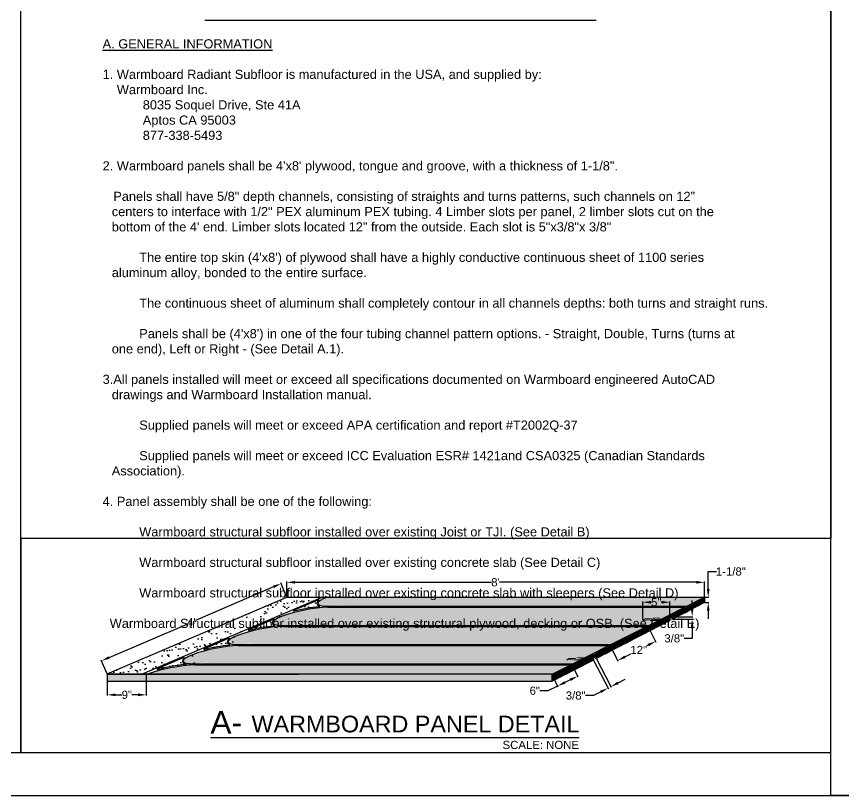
# Paper-space layout 'WBS INST' of a CAD drawing. Header units: inches. Extents: x 0.2 to 34.4, y 0.5 to 23.
# Drawn here: x 6.99 to 19.7, y 0.5 to 12.47 of the extents above; entities that cross this region are included whole.
import ezdxf
from ezdxf.enums import TextEntityAlignment as Align

# ---------------------------------------------------------------- set-up
doc = ezdxf.new("R2010")
doc.units = ezdxf.units.IN
doc.header["$MEASUREMENT"] = 0
doc.linetypes.add('DASHED2', pattern=[0.375, 0.25, -0.125])
for name, color, linetype in [('D_Details', 7, 'Continuous'), ('S_PANEL DETAIL', 7, 'Continuous'), ('Title Block', 7, 'Continuous')]:
    doc.layers.add(name, color=color, linetype=linetype)
doc.styles.get("Standard").update_dxf_attribs({"font": 'arial.ttf'})
doc.dimstyles.get("Standard").update_dxf_attribs({"dimtxt": 4, "dimasz": 6, "dimexe": 0.18, "dimexo": 0.0625, "dimgap": 0.09, "dimtad": 0, "dimtih": 1, "dimtoh": 1, "dimdec": 4, "dimzin": 0, "dimdsep": 46, "dimlunit": 4, "dimtxsty": 'Standard', "dimcen": 0.09, "dimadec": 0, "dimazin": 0, "dimtfac": 1, "dimtdec": 4, "dimtofl": 0, "dimtmove": 0, "dimatfit": 3, "dimfxl": 1, "dimtolj": 1, "dimtzin": 0, "dimarcsym": 0})
pattern_1 = [(37.5, (-1137.8907, 1583.06), (-0.09449, 2.8902357), [0, -2.28, 0, -2.55, 0, -2.4375]), (7.5, (-1137.8907, 1583.06), (2.654665, 4.233219), [0, -1.23, 0, -2.055, 0, -0.7875]), (327.5, (-1139.7357, 1583.06), (4.6712128, 0.0084886), [0, -0.75, 0, -2.7, 0, -3.525]), (317.5, (-1139.7357, 1583.06), (4.50919, 1.316513), [0, -0.375, 0, -1.77, 0, -2.025])]

# ---------------------------------------------------------------- blocks, each defined once
blk = doc.blocks.new('Information title block')
at = {"layer": 'Title Block', "lineweight": 30}
blk.add_lwpolyline([(0, 0), (31.625, 0), (31.625, 22.5), (0, 22.5)], close=True, dxfattribs=at)
at = {"layer": 'Title Block'}
for tag, p in [('DATE', (33.404, 1.934)), ('DESIGNER', (33.506, 1.286)), ('REVIEWED', (33.643, 0.987))]:
    blk.add_attdef(tag, text='', height=0.125, dxfattribs=at).set_placement(p, align=Align.MIDDLE_CENTER)
blk = doc.blocks.new('*D35')
at = {"layer": 'Defpoints', "color": 0, "transparency": 16777216}
for p in [(92.1, 24.34), (-10.58, 20.72), (92.1, 20.66)]:
    blk.add_point(p, dxfattribs=at)
at = {"layer": 'S_PANEL DETAIL', "color": 0, "lineweight": -2, "transparency": 16777216}
for p, q in [((-10.58, 20.78), (-10.58, 24.52)), ((92.1, 20.72), (92.1, 24.52)), ((-8.58, 24.34), (39.72, 24.34)), ((90.1, 24.34), (41.74, 24.34))]:
    blk.add_line(p, q, dxfattribs=at)
at = {"layer": 'S_PANEL DETAIL', "color": 0, "transparency": 16777216}
for points in [[(-8.58, 24.68), (-8.58, 24.01), (-10.58, 24.34)], [(90.1, 24.68), (90.1, 24.01), (92.1, 24.34)]]:
    blk.add_solid(points, dxfattribs=at)
at = {"layer": 'S_PANEL DETAIL', "color": 0, "transparency": 16777216, "insert": (40.73, 24.34), "char_height": 2, "attachment_point": 5}
blk.add_mtext("\\A1;8'", dxfattribs=at)
blk = doc.blocks.new('*D36')
at = {"layer": 'Defpoints', "color": 0, "transparency": 16777216}
for p in [(92.1, 20.66), (92.15, 19.39), (93.04, 19.39)]:
    blk.add_point(p, dxfattribs=at)
at = {"layer": 'S_PANEL DETAIL', "color": 0, "lineweight": -2, "transparency": 16777216}
for p, q in [((93.04, 22.66), (93.04, 26.99)), ((93.04, 26.99), (95.04, 26.99)), ((92.16, 20.66), (93.22, 20.66)), ((92.22, 19.39), (93.22, 19.39)), ((93.04, 17.39), (93.04, 15.39))]:
    blk.add_line(p, q, dxfattribs=at)
at = {"layer": 'S_PANEL DETAIL', "color": 0, "transparency": 16777216}
for points in [[(92.71, 22.66), (93.38, 22.66), (93.04, 20.66)], [(92.71, 17.39), (93.38, 17.39), (93.04, 19.39)]]:
    blk.add_solid(points, dxfattribs=at)
at = {"layer": 'S_PANEL DETAIL', "color": 0, "transparency": 16777216, "insert": (98.6, 26.99), "char_height": 2, "attachment_point": 5}
blk.add_mtext('\\A1;1-1/8"', dxfattribs=at)
blk = doc.blocks.new('*D37')
at = {"layer": 'Defpoints', "color": 0, "transparency": 16777216}
for p in [(-10.58, 20.72), (-56.12, 5.05), (-54.7, 1.75)]:
    blk.add_point(p, dxfattribs=at)
at = {"layer": 'S_PANEL DETAIL', "color": 0, "lineweight": -2, "transparency": 16777216}
for p, q in [((-13.84, 23.23), (-33.01, 14.98)), ((-10.61, 20.78), (-12.07, 24.18)), ((-54.28, 5.84), (-35.11, 14.08)), ((-54.73, 1.81), (-56.19, 5.21))]:
    blk.add_line(p, q, dxfattribs=at)
at = {"layer": 'S_PANEL DETAIL', "color": 0, "transparency": 16777216}
for points in [[(-13.97, 23.53), (-13.71, 22.92), (-12, 24.02)], [(-54.41, 6.14), (-54.15, 5.53), (-56.12, 5.05)]]:
    blk.add_solid(points, dxfattribs=at)
at = {"layer": 'S_PANEL DETAIL', "color": 0, "transparency": 16777216, "insert": (-34.06, 14.53), "char_height": 2, "attachment_point": 5}
blk.add_mtext("\\A1;4'", dxfattribs=at)
blk = doc.blocks.new('*D34')
at = {"layer": 'Defpoints', "color": 0, "transparency": 16777216}
for p in [(59.49, 4.17), (54.58, 1.75), (60.92, 1.25)]:
    blk.add_point(p, dxfattribs=at)
at = {"layer": 'S_PANEL DETAIL', "color": 0, "lineweight": -2, "transparency": 16777216}
for p, q in [((59.52, 4.11), (61, 1.09)), ((54.6, 1.69), (56.09, -1.33)), ((59.13, 0.37), (57.81, -0.28)), ((56.01, -1.17), (53.63, -2.33)), ((53.63, -2.33), (51.63, -2.33))]:
    blk.add_line(p, q, dxfattribs=at)
at = {"layer": 'S_PANEL DETAIL', "color": 0, "transparency": 16777216}
for points in [[(57.66, 0.02), (57.95, -0.58), (56.01, -1.17)], [(58.98, 0.67), (59.28, 0.07), (60.92, 1.25)]]:
    blk.add_solid(points, dxfattribs=at)
at = {"layer": 'S_PANEL DETAIL', "color": 0, "transparency": 16777216, "insert": (50.39, -2.33), "char_height": 2, "attachment_point": 5}
blk.add_mtext('\\A1;6"', dxfattribs=at)
blk = doc.blocks.new('*D38')
at = {"layer": 'Defpoints', "color": 0, "transparency": 16777216}
for p in [(78.2, 13.59), (68.86, 8.86), (80.1, 9.82)]:
    blk.add_point(p, dxfattribs=at)
at = {"layer": 'S_PANEL DETAIL', "color": 0, "lineweight": -2, "transparency": 16777216}
for p, q in [((78.23, 13.53), (80.18, 9.66)), ((68.89, 8.81), (70.85, 4.94)), ((78.32, 8.92), (77.87, 8.69)), ((72.55, 6.01), (74.02, 6.75))]:
    blk.add_line(p, q, dxfattribs=at)
at = {"layer": 'S_PANEL DETAIL', "color": 0, "transparency": 16777216}
for points in [[(78.17, 9.22), (78.47, 8.62), (80.1, 9.82)], [(72.4, 6.3), (72.7, 5.71), (70.76, 5.1)]]:
    blk.add_solid(points, dxfattribs=at)
at = {"layer": 'S_PANEL DETAIL', "color": 0, "transparency": 16777216, "insert": (75.95, 7.72), "char_height": 2, "attachment_point": 5}
blk.add_mtext('\\A1;12"', dxfattribs=at)
blk = doc.blocks.new('*D39')
at = {"layer": 'Defpoints', "color": 0, "transparency": 16777216}
for p in [(-54.7, 1.75), (-45.12, 1.81), (-45.12, -3.33)]:
    blk.add_point(p, dxfattribs=at)
at = {"layer": 'S_PANEL DETAIL', "color": 0, "lineweight": -2, "transparency": 16777216}
for p, q in [((-54.7, 1.69), (-54.7, -3.51)), ((-45.12, 1.75), (-45.12, -3.51)), ((-52.7, -3.33), (-51.15, -3.33)), ((-47.12, -3.33), (-48.67, -3.33))]:
    blk.add_line(p, q, dxfattribs=at)
at = {"layer": 'S_PANEL DETAIL', "color": 0, "transparency": 16777216}
for points in [[(-52.7, -3), (-52.7, -3.67), (-54.7, -3.33)], [(-47.12, -3), (-47.12, -3.67), (-45.12, -3.33)]]:
    blk.add_solid(points, dxfattribs=at)
at = {"layer": 'S_PANEL DETAIL', "color": 0, "transparency": 16777216, "insert": (-49.91, -3.33), "char_height": 2, "attachment_point": 5}
blk.add_mtext('\\A1;9"', dxfattribs=at)
blk = doc.blocks.new('*D40')
at = {"layer": 'Defpoints', "color": 0, "transparency": 16777216}
for p in [(64.82, 5.23), (65.51, 5.59), (69.08, -1.32)]:
    blk.add_point(p, dxfattribs=at)
at = {"layer": 'S_PANEL DETAIL', "color": 0, "lineweight": -2, "transparency": 16777216}
for p, q in [((64.85, 5.18), (68.48, -1.83)), ((65.53, 5.53), (69.17, -1.48)), ((70.86, -0.4), (72.64, 0.52)), ((64.85, -3.51), (62.85, -3.51)), ((66.63, -2.59), (64.85, -3.51))]:
    blk.add_line(p, q, dxfattribs=at)
at = {"layer": 'S_PANEL DETAIL', "color": 0, "transparency": 16777216}
for points in [[(66.47, -2.3), (66.78, -2.89), (68.4, -1.67)], [(70.71, -0.1), (71.01, -0.7), (69.08, -1.32)]]:
    blk.add_solid(points, dxfattribs=at)
at = {"layer": 'S_PANEL DETAIL', "color": 0, "transparency": 16777216, "insert": (60.45, -3.51), "char_height": 2, "attachment_point": 5}
blk.add_mtext('\\A1;3/8"', dxfattribs=at)
blk = doc.blocks.new('*D41')
at = {"layer": 'Defpoints', "color": 0, "transparency": 16777216}
for p in [(84.27, 15.89), (84.27, 15.31), (89.09, 15.89)]:
    blk.add_point(p, dxfattribs=at)
at = {"layer": 'S_PANEL DETAIL', "color": 0, "lineweight": -2, "transparency": 16777216}
for p, q in [((89.09, 17.89), (89.09, 19.89)), ((84.33, 15.89), (89.27, 15.89)), ((84.33, 15.31), (89.27, 15.31)), ((89.09, 13.31), (89.09, 10.55)), ((89.09, 10.55), (87.09, 10.55))]:
    blk.add_line(p, q, dxfattribs=at)
at = {"layer": 'S_PANEL DETAIL', "color": 0, "transparency": 16777216}
for points in [[(88.76, 17.89), (89.43, 17.89), (89.09, 15.89)], [(88.76, 13.31), (89.43, 13.31), (89.09, 15.31)]]:
    blk.add_solid(points, dxfattribs=at)
at = {"layer": 'S_PANEL DETAIL', "color": 0, "transparency": 16777216, "insert": (84.69, 10.55), "char_height": 2, "attachment_point": 5}
blk.add_mtext('\\A1;3/8"', dxfattribs=at)
blk = doc.blocks.new('*D42')
at = {"layer": 'Defpoints', "color": 0, "transparency": 16777216}
for p in [(83.59, 19.44), (76.93, 14.99), (83.59, 14.95)]:
    blk.add_point(p, dxfattribs=at)
at = {"layer": 'S_PANEL DETAIL', "color": 0, "lineweight": -2, "transparency": 16777216}
for p, q in [((76.93, 15.05), (76.93, 19.62)), ((78.93, 19.44), (79.02, 19.44)), ((81.59, 19.44), (81.5, 19.44)), ((83.59, 15.02), (83.59, 19.62))]:
    blk.add_line(p, q, dxfattribs=at)
at = {"layer": 'S_PANEL DETAIL', "color": 0, "transparency": 16777216}
for points in [[(78.93, 19.77), (78.93, 19.1), (76.93, 19.44)], [(81.59, 19.77), (81.59, 19.1), (83.59, 19.44)]]:
    blk.add_solid(points, dxfattribs=at)
at = {"layer": 'S_PANEL DETAIL', "color": 0, "transparency": 16777216, "insert": (80.26, 19.44), "char_height": 2, "attachment_point": 5}
blk.add_mtext('\\A1;5"', dxfattribs=at)
blk = doc.blocks.new('3D Dim Panel')
at = {"layer": 'S_PANEL DETAIL'}
h = blk.add_hatch(dxfattribs=at)
h.set_pattern_fill('AR-SAND', color=84, scale=1.5, style=0)
h.set_pattern_definition(pattern_1)
h.paths.add_polyline_path([(-1.89666, 20.72136), (-10.58416, 20.72136), (-54.70312, 1.81323), (-46.01562, 1.81323)])
h = blk.add_hatch(dxfattribs=at)
h.set_pattern_fill('AR-SAND', color=84, scale=1.5, style=0)
h.set_pattern_definition(pattern_1)
edge = h.paths.add_edge_path()
edge.add_line((87.78914, 18.48095), (92.09623, 20.65886))
edge.add_line((92.09623, 20.65886), (36.53703, 20.72136))
edge.add_line((36.53703, 20.72136), (-0.64666, 20.72136))
edge.add_ellipse((5.35334, 20.72136), major_axis=(8.33289, 1.62), ratio=0.187300292, start_angle=133.9328683, end_angle=218.7754271)
edge.add_line((-0.95301, 18.48095), (87.78914, 18.48095))
edge = h.paths.add_edge_path()
edge.add_line((78.44086, 13.75391), (87.30225, 18.23475))
edge.add_line((87.30225, 18.23475), (-0.44876, 18.23475))
edge.add_ellipse((-5.6764, 15.99433), major_axis=(8.33289, 1.62), ratio=0.187300292, start_angle=49.0903094, end_angle=218.7754271)
edge.add_line((-11.98275, 13.75391), (78.44086, 13.75391))
edge = h.paths.add_edge_path()
edge.add_line((69.09258, 9.02688), (77.95397, 13.50771))
edge.add_line((77.95397, 13.50771), (-11.4785, 13.50771))
edge.add_ellipse((-16.70614, 11.2673), major_axis=(8.33289, 1.62), ratio=0.187300292, start_angle=49.0903094, end_angle=218.7754271)
edge.add_line((-23.01249, 9.02688), (69.09258, 9.02688))
edge = h.paths.add_edge_path()
edge.add_line((59.74431, 4.29985), (68.60569, 8.78068))
edge.add_line((68.60569, 8.78068), (-22.50824, 8.78068))
edge.add_ellipse((-27.73588, 6.54027), major_axis=(8.33289, 1.62), ratio=0.187300292, start_angle=49.0903094, end_angle=218.7754271)
edge.add_line((-34.04223, 4.29985), (59.74431, 4.29985))
edge = h.paths.add_edge_path()
edge.add_ellipse((-38.45312, 1.81323), major_axis=(8.53163, 1.62672), ratio=0.182970446, start_angle=50.2413477, end_angle=133.8195956)
edge.add_line((-44.59161, 1.80746), (54.70312, 1.75073))
edge.add_line((54.70312, 1.75073), (59.25742, 4.05365))
edge.add_line((59.25742, 4.05365), (-33.22548, 4.05365))
h = blk.add_hatch(dxfattribs=at)
h.set_pattern_fill('AR-SAND', color=84, scale=1.5, style=0)
h.set_pattern_definition(pattern_1)
edge = h.paths.add_edge_path()
edge.add_ellipse((4.89723, 20.65981), major_axis=(8.04965, 1.61036), ratio=0.226361228, start_angle=158.5956789, end_angle=198.7542098, ccw=False)
edge.add_arc((-2.79457, 19.93269), 0.125, 300.9638589, 473.1985905)
edge.add_line((-2.84381, 20.04758), (-8.87013, 17.46487))
edge.add_arc((-8.82089, 17.34998), 0.125, 113.1985905, 276.8100713)
edge.add_ellipse((-6.13252, 15.93278), major_axis=(8.04983, 1.60624), ratio=0.227914364, start_angle=61.7628992, end_angle=106.773103, ccw=False)
edge.add_arc((-2.65587, 18.43372), 0.125, 275.8961124, 427.4031214)
h = blk.add_hatch(dxfattribs=at)
h.set_pattern_fill('DOLMIT', color=42, angle=30, style=0)
edge = h.paths.add_edge_path()
edge.add_line((92.1535, 19.39138), (84.26915, 15.30727))
edge.add_line((84.26915, 15.30727), (84.26915, 15.88577))
edge.add_line((84.26915, 15.88577), (83.5879, 15.49276))
edge.add_line((83.5879, 15.49276), (83.58728, 14.95406))
edge.add_line((83.58728, 14.95406), (65.50587, 5.58786))
edge.add_line((65.50587, 5.58786), (65.50587, 6.15327))
edge.add_line((65.50587, 6.15327), (64.82375, 5.76956))
edge.add_line((64.82375, 5.76956), (64.82399, 5.23465))
edge.add_line((64.82399, 5.23465), (54.70312, -0.00798))
edge.add_line((54.70312, -0.00798), (54.70312, 1.75073))
edge.add_line((92.09623, 20.65886), (92.1535, 19.39138))
edge.add_line((87.78914, 18.48095), (92.09623, 20.65886))
edge.add_ellipse((87.55235, 18.23845), major_axis=(-0.03892, -0.74266), ratio=0.320251822, start_angle=270.7888192, end_angle=470.0168921)
edge.add_line((78.44157, 13.75427), (87.3188, 18.24311))
edge.add_ellipse((78.1942, 13.50642), major_axis=(-0.03892, -0.74266), ratio=0.320251822, start_angle=270.7888192, end_angle=470.0168921)
edge.add_line((69.09258, 9.02688), (77.96065, 13.51109))
edge.add_ellipse((68.85579, 8.78438), major_axis=(-0.03892, -0.74266), ratio=0.320251822, start_angle=270.7888192, end_angle=470.0168921)
edge.add_line((59.74431, 4.29985), (68.62224, 8.78905))
edge.add_ellipse((59.50751, 4.05735), major_axis=(-0.03892, -0.74266), ratio=0.320251822, start_angle=270.7888192, end_angle=470.0168921)
edge.add_line((54.70312, 1.75073), (59.27396, 4.06202))
h = blk.add_hatch(dxfattribs=at)
h.set_pattern_fill('AR-SAND', color=84, scale=1.5, style=0)
h.set_pattern_definition(pattern_1)
edge = h.paths.add_edge_path()
edge.add_ellipse((-6.13252, 15.93278), major_axis=(8.04965, 1.61036), ratio=0.226361228, start_angle=158.5956789, end_angle=198.7542098, ccw=False)
edge.add_arc((-13.82431, 15.20566), 0.125, 300.9638589, 473.1985905)
edge.add_line((-13.87355, 15.32055), (-19.89987, 12.73784))
edge.add_arc((-19.85063, 12.62295), 0.125, 113.1985905, 276.8100713)
edge.add_ellipse((-17.16226, 11.20575), major_axis=(8.04983, 1.60624), ratio=0.227914364, start_angle=61.7628992, end_angle=106.773103, ccw=False)
edge.add_arc((-13.68561, 13.70669), 0.125, 275.8961124, 427.4031214)
h = blk.add_hatch(dxfattribs=at)
h.set_pattern_fill('AR-SAND', color=84, scale=1.5, style=0)
h.set_pattern_definition(pattern_1)
edge = h.paths.add_edge_path()
edge.add_ellipse((-17.16226, 11.20575), major_axis=(8.04965, 1.61036), ratio=0.226361228, start_angle=158.5956789, end_angle=198.7542098, ccw=False)
edge.add_arc((-24.85405, 10.47863), 0.125, 300.9638589, 473.1985905)
edge.add_line((-24.90329, 10.59352), (-30.92961, 8.01081))
edge.add_arc((-30.88037, 7.89592), 0.125, 113.1985905, 276.8100713)
edge.add_ellipse((-28.192, 6.47872), major_axis=(8.04983, 1.60624), ratio=0.227914364, start_angle=61.7628992, end_angle=106.773103, ccw=False)
edge.add_arc((-24.71536, 8.97965), 0.125, 275.7230441, 427.4031214)
h = blk.add_hatch(dxfattribs=at)
h.set_pattern_fill('AR-SAND', color=93, scale=1.5, style=0)
h.set_pattern_definition(pattern_1)
edge = h.paths.add_edge_path()
edge.add_ellipse((-28.192, 6.47872), major_axis=(8.04994, 1.60547), ratio=0.228172539, start_angle=159.0898507, end_angle=200.0131448, ccw=False)
edge.add_arc((-35.90683, 5.74172), 0.125, 300.9638589, 473.1985905)
edge.add_line((-35.95607, 5.85661), (-42.35067, 3.11607))
edge.add_arc((-42.30143, 3.00118), 0.125, 113.1985904, 284.2457277)
edge.add_ellipse((-38.90924, 1.75169), major_axis=(8.61127, 1.6537), ratio=0.212264378, start_angle=65.5392908, end_angle=110.6039608, ccw=False)
edge.add_arc((-35.67476, 4.22469), 0.125, 276.6035884, 429.2479431)
h = blk.add_hatch(dxfattribs=at)
h.set_pattern_fill('DOLMIT', color=42, style=0)
h.set_pattern_definition([(0, (-1429.98488, 4042.1237), (0, 0.25), []), (45, (-1429.9849, 4042.1237), (-0.5, 0.5), [0.35355339, -0.70710768])])
h.paths.add_polyline_path([(-54.70312, 1.75073), (-54.70312, 0.00798), (54.70312, -0.00798), (54.70312, 1.75073)])
at = {"layer": 'S_PANEL DETAIL', "color": 84}
for p, q in [((-54.70312, 1.81323), (-10.58416, 20.72136)), ((-46.01562, 1.81323), (-1.89666, 20.72136)), ((-10.58416, 20.72136), (36.53703, 20.72136)), ((36.53703, 20.72136), (92.09623, 20.65886)), ((87.78914, 18.48095), (92.09623, 20.65886)), ((-8.87013, 17.46487), (-2.84381, 20.04758)), ((-0.95301, 18.48095), (87.78914, 18.48095)), ((-0.44876, 18.23475), (87.30225, 18.23475)), ((78.44157, 13.75427), (87.3188, 18.24311)), ((-19.89987, 12.73784), (-13.87355, 15.32055)), ((-11.98275, 13.75391), (78.44086, 13.75391)), ((-11.4785, 13.50771), (77.95397, 13.50771)), ((69.09258, 9.02688), (77.96065, 13.51109)), ((-30.92961, 8.01081), (-24.90329, 10.59352)), ((-23.01249, 9.02688), (8.6193, 9.02688)), ((-23.01249, 9.02688), (69.09258, 9.02688)), ((-22.50824, 8.78068), (68.60569, 8.78068)), ((59.74431, 4.29985), (68.62224, 8.78905)), ((-42.35067, 3.11607), (-35.95607, 5.85661)), ((-34.04223, 4.29985), (-4.57736, 4.29985)), ((-34.04223, 4.29985), (59.74431, 4.29985)), ((-33.22548, 4.05365), (59.25742, 4.05365)), ((54.70312, 1.75073), (59.27396, 4.06202))]:
    blk.add_line(p, q, dxfattribs=at)
at = {"layer": 'S_PANEL DETAIL', "color": 42}
blk.add_line((92.09623, 20.65886), (92.1535, 19.39138), dxfattribs=at)
at = {"layer": 'S_PANEL DETAIL', "color": 1, "linetype": 'DASHED2', "lineweight": 5, "ltscale": 0.025}
for p, q in [((76.92933, 14.9867), (83.5879, 15.49276)), ((76.92933, 14.9867), (77.56842, 15.33506)), ((83.58728, 14.95406), (76.92933, 14.9867)), ((84.26915, 15.88577), (77.56842, 15.33506)), ((77.56842, 15.33506), (84.26915, 15.30727)), ((65.50587, 6.15327), (58.80513, 5.61444)), ((64.82375, 5.76956), (65.50587, 6.15327)), ((58.16605, 5.26609), (64.82375, 5.76956)), ((58.16605, 5.26609), (58.80513, 5.61444)), ((64.82399, 5.23465), (58.16605, 5.26609)), ((58.80513, 5.61444), (65.50587, 5.58786))]:
    blk.add_line(p, q, dxfattribs=at)
at = {"layer": 'S_PANEL DETAIL', "color": 1, "lineweight": 5}
blk.add_line((65.50587, 6.15327), (65.50587, 5.58786), dxfattribs=at)
at = {"layer": 'S_PANEL DETAIL', "color": 1, "linetype": 'DASHED2', "lineweight": 5}
for p, q in [((65.50587, 5.58786), (65.50587, 6.15327)), ((64.82399, 5.23465), (64.82382, 5.61444))]:
    blk.add_line(p, q, dxfattribs=at)
at = {"layer": 'S_PANEL DETAIL', "color": 65}
for p, q in [((-54.70312, 1.81323), (54.70312, 1.75073)), ((-54.70312, 1.75073), (-7.58193, 1.75073))]:
    blk.add_line(p, q, dxfattribs=at)
at = {"layer": 'S_PANEL DETAIL', "color": 42}
blk.add_lwpolyline([(92.1535, 19.39138), (84.26915, 15.30727), (84.26915, 15.88577), (83.5879, 15.49276), (83.58728, 14.95406), (65.50587, 5.58786), (65.50587, 6.15327), (64.82375, 5.76956), (64.82399, 5.23465), (54.70312, -0.00798), (54.70312, 1.75073)], dxfattribs=at)
blk.add_lwpolyline([(54.70312, 1.75073), (-54.70312, 1.75073), (-54.70312, 0.00798), (54.70312, -0.00798)], close=True, dxfattribs=at)
at = {"layer": 'S_PANEL DETAIL', "color": 84}
for centre, start, end in [((-2.79457, 19.93269), 300.9638589, 113.1985905), ((-2.65587, 18.43372), 274.3063506, 67.4031214), ((-13.82431, 15.20566), 300.9638589, 113.1985905), ((-13.68561, 13.70669), 274.3063506, 67.4031214), ((-24.85405, 10.47863), 300.9638589, 113.1985905), ((-24.71536, 8.97965), 274.3063506, 67.4031214), ((-30.88037, 7.89592), 113.1985905, 285.4333221), ((-35.90683, 5.74172), 300.9638589, 113.1985905), ((-35.67476, 4.22469), 275.3553832, 69.2479431)]:
    blk.add_arc(centre, 0.125, start, end, dxfattribs=at)
at = {"layer": 'S_PANEL DETAIL', "color": 93}
for centre, radius, start, end in [((-8.82089, 17.34998), 0.125, 113.1985905, 285.4333221), ((-19.87437, 12.61463), 0.12583, 101.6899043, 296.9420083), ((-42.30143, 3.00118), 0.125, 113.1985905, 285.4333221)]:
    blk.add_arc(centre, radius, start, end, dxfattribs=at)
at = {"layer": 'S_PANEL DETAIL', "color": 84}
for centre, major_axis, ratio, start_param, end_param in [((5.35334, 20.72136), (8.33289, 1.62), 0.187300292, 2.337569528, 3.818351525), ((-6.13252, 15.93278), (8.04983, 1.60624), 0.227914364, 1.077965946, 1.8635422), ((4.89723, 20.65981), (8.04965, 1.61036), 0.226361228, 2.768016777, 3.468915363), ((-5.6764, 15.99433), (8.33289, 1.62), 0.187300292, 0.85678753, 3.818351525), ((-6.13252, 15.93278), (8.04965, 1.61036), 0.226361228, 2.768016777, 3.468915363), ((-16.70614, 11.2673), (8.33289, 1.62), 0.187300292, 0.85678753, 3.818351525), ((-17.16226, 11.20575), (8.04983, 1.60624), 0.227914364, 1.077965946, 1.8635422), ((-17.16226, 11.20575), (8.04965, 1.61036), 0.226361228, 2.768016777, 3.468915363), ((-27.73588, 6.54027), (8.33289, 1.62), 0.187300292, 0.85678753, 3.818351525), ((-28.192, 6.47872), (8.04983, 1.60624), 0.227914364, 1.077965946, 1.8635422), ((-38.90924, 1.75169), (8.61127, 1.6537), 0.212264378, 1.143876414, 1.930403282), ((-28.192, 6.47872), (8.04994, 1.60547), 0.228172539, 2.776641701, 3.490887924), ((-38.45312, 1.81323), (8.53163, 1.62672), 0.182970446, 0.876876938, 2.335592546)]:
    blk.add_ellipse(centre, major_axis=major_axis, ratio=ratio, start_param=start_param, end_param=end_param, dxfattribs=at)
at = {"layer": 'S_PANEL DETAIL', "color": 65}
for centre in [(87.55235, 18.23845), (78.1942, 13.50642), (68.85579, 8.78438), (59.50751, 4.05735)]:
    blk.add_ellipse(centre, major_axis=(-0.03892, -0.74266), ratio=0.320251822, start_param=4.726156472, end_param=8.203342308, dxfattribs=at)
at = {"layer": 'S_PANEL DETAIL', "color": 93}
for centre in [(87.55956, 18.31785), (78.20141, 13.58582), (68.863, 8.86378), (59.51472, 4.13675)]:
    blk.add_ellipse(centre, major_axis=(-0.03892, -0.74266), ratio=0.320251822, start_param=4.829956555, end_param=8.099542225, dxfattribs=at)
at = {"layer": 'S_PANEL DETAIL'}
for base, p1, p2, angle, text, picture, middle, dimtype in [((93.0434, 19.39138), (92.09623, 20.65886), (92.1535, 19.39138), 90, '1-1/8"', '*D36', (98.59588, 26.9944), 128), ((89.09172, 15.88577), (84.26915, 15.30727), (84.26915, 15.88577), 90, '3/8"', '*D41', (84.68795, 10.5548), 128), ((80.10322, 9.82476), (68.863, 8.86378), (78.20141, 13.58582), 26.8238076, '12"', '*D38', (75.94518, 7.72221), 129), ((60.92453, 1.25139), (54.57645, 1.75073), (59.49043, 4.16742), 26.1878729, '6"', '*D34', (50.38822, -2.33454), 129), ((69.08391, -1.31953), (64.82399, 5.23465), (65.50587, 5.58786), 27.3842282, '3/8"', '*D40', (60.44649, -3.51256), 129)]:
    dim = blk.add_linear_dim(base=base, p1=p1, p2=p2, angle=angle, text=text, dimstyle='Standard', override={"dimtxt": 2, "dimasz": 2}, dxfattribs=at)
    dim.commit()
    dim.dimension.update_dxf_attribs({"geometry": picture, "text_midpoint": middle, "dimtype": dimtype})
for base, p1, p2, text, picture, middle in [((92.09623, 24.34341), (-10.58416, 20.72136), (92.09623, 20.65886), "8'", '*D35', (40.72727, 24.34341)), ((83.58728, 19.4365), (76.92933, 14.9867), (83.58728, 14.95406), '5"', '*D42', (80.2583, 19.4365))]:
    dim = blk.add_linear_dim(base=base, p1=p1, p2=p2, text=text, dimstyle='Standard', override={"dimtxt": 2, "dimasz": 2}, dxfattribs=at)
    dim.commit()
    dim.dimension.update_dxf_attribs({"geometry": picture, "text_midpoint": middle, "dimtype": 128})
dim = blk.add_aligned_dim(p1=(-10.58416, 20.72136), p2=(-54.70312, 1.75073), distance=-3.58828, dimstyle='Standard', override={"dimtxt": 2, "dimasz": 2}, dxfattribs=at)
dim.commit()
dim.dimension.update_dxf_attribs({"geometry": '*D37', "text_midpoint": (-34.06108, 14.53251)})
dim = blk.add_linear_dim(base=(-45.12118, -3.33245), p1=(-54.70312, 1.75073), p2=(-45.12118, 1.81323), text='9"', dimstyle='Standard', override={"dimtxt": 2, "dimasz": 2}, dxfattribs=at)
dim.commit()
dim.dimension.update_dxf_attribs({"geometry": '*D39', "text_midpoint": (-49.91215, -3.33245)})

psp = doc.layouts.new('WBS INST')

# ---------------------------------------------------------------- linework, layer by layer
at = {"layer": 'S_PANEL DETAIL'}
for points in [[(7.061, 13.222), (19.508, 13.222), (19.507, 4.448), (7.061, 4.448)], [(7.061, 1.162), (19.507, 1.162), (19.507, 4.448), (7.061, 4.448)]]:
    psp.add_lwpolyline(points, close=True, dxfattribs=at)
at = {"layer": 'Title Block'}
for p, q in [((9.89, 12.416), (15.901, 12.417)), ((7.061, 1.162), (7.061, 11.514)), ((9.973, 1.39), (15.638, 1.39)), ((0.188, 1.162), (7.061, 1.162))]:
    psp.add_line(p, q, dxfattribs=at)
at = {"layer": 'Title Block', "lineweight": 30}
psp.add_lwpolyline([(0.188, 0.5), (31.812, 0.5), (31.812, 23), (0.188, 23)], close=True, dxfattribs=at)
at = {"layer": 'Title Block'}
psp.add_lwpolyline([(19.507, 18.453), (31.812, 18.448), (31.812, 0.5), (19.507, 0.5)], close=True, dxfattribs=at)

# ---------------------------------------------------------------- block references
at = {"layer": 'D_Details', "xscale": 0.0625, "yscale": 0.0625, "zscale": 0.0625}
psp.add_blockref('3D Dim Panel', (11.808, 2.255), dxfattribs=at)
at = {"layer": 'S_PANEL DETAIL'}
psp.add_blockref('Information title block', (0.188, 0.5), dxfattribs=at)

# ---------------------------------------------------------------- texts
at = {"layer": 'Title Block'}
psp.add_text('A-', height=0.35, dxfattribs=at).set_placement((9.972, 1.448))
at = {"layer": 'Title Block', "lineweight": 30}
psp.add_text('WARMBOARD PANEL DETAIL', height=0.25664, dxfattribs=at).set_placement((10.605, 1.393), align=Align.BOTTOM_LEFT)
psp.add_text('SCALE: NONE', height=0.125, dxfattribs=at).set_placement((14.463, 1.277), align=Align.MIDDLE_LEFT)
at = {"layer": 'Title Block', "insert": (8.317, 12.124), "char_height": 0.140625, "width": 9.70688, "attachment_point": 1}
psp.add_mtext('\\A1;{\\LA. GENERAL INFORMATION}\\P\\P\\pi-0.14063,l0.14063;1. Warmboard Radiant Subfloor is manufactured in the USA, and supplied by:\\P    Warmboard Inc.\\P^I 8035 Soquel Drive, Ste 41A\\P^I Aptos CA 95003\\P^I 877-338-5493\\P\\P2. Warmboard panels shall be 4\'x8\' plywood, tongue and groove, with a thickness of 1-1/8".\\P\\P   Panels shall have 5/8" depth channels, consisting of straights and turns patterns, such channels on 12" centers to interface with 1/2" PEX aluminum PEX tubing. 4 Limber slots per panel, 2 limber slots cut on the bottom of the 4\' end. Limber slots located 12" from the outside. Each slot is 5"x3/8"x 3/8"\\P\\pi0,l0;\\P\\pi-0.14063,l0.14063;^IThe entire top skin (4\'x8\') of plywood shall have a highly conductive continuous sheet of 1100 series aluminum alloy, bonded to the entire surface.\\P\\P^IThe continuous sheet of aluminum shall completely contour in all channels depths: both turns and straight runs.\\P\\P^IPanels shall be (4\'x8\') in one of the four tubing channel pattern options. - Straight, Double, Turns (turns at one end), Left or Right - (See Detail A.1).\\P\\P3.All panels installed will meet or exceed all specifications documented on Warmboard engineered AutoCAD drawings and Warmboard Installation manual.\\P\\P^ISupplied panels will meet or exceed APA certification and report #T2002Q-37 \\P\\P^ISupplied panels will meet or exceed ICC Evaluation ESR# 1421and CSA0325 (Canadian Standards Association).\\P\\P4. Panel assembly shall be one of the following: \\P\\P^IWarmboard structural subfloor installed over existing Joist or TJI. (See Detail B)\\P\\P^IWarmboard structural subfloor installed over existing concrete slab (See Detail C)\\P\\P^IWarmboard structural subfloor installed over existing concrete slab with sleepers (See Detail D)\\P \\P  Warmboard Structural subfloor installed over existing structural plywood, decking or OSB. (See Detail E)', dxfattribs=at)

doc.saveas('drawing.dxf')
